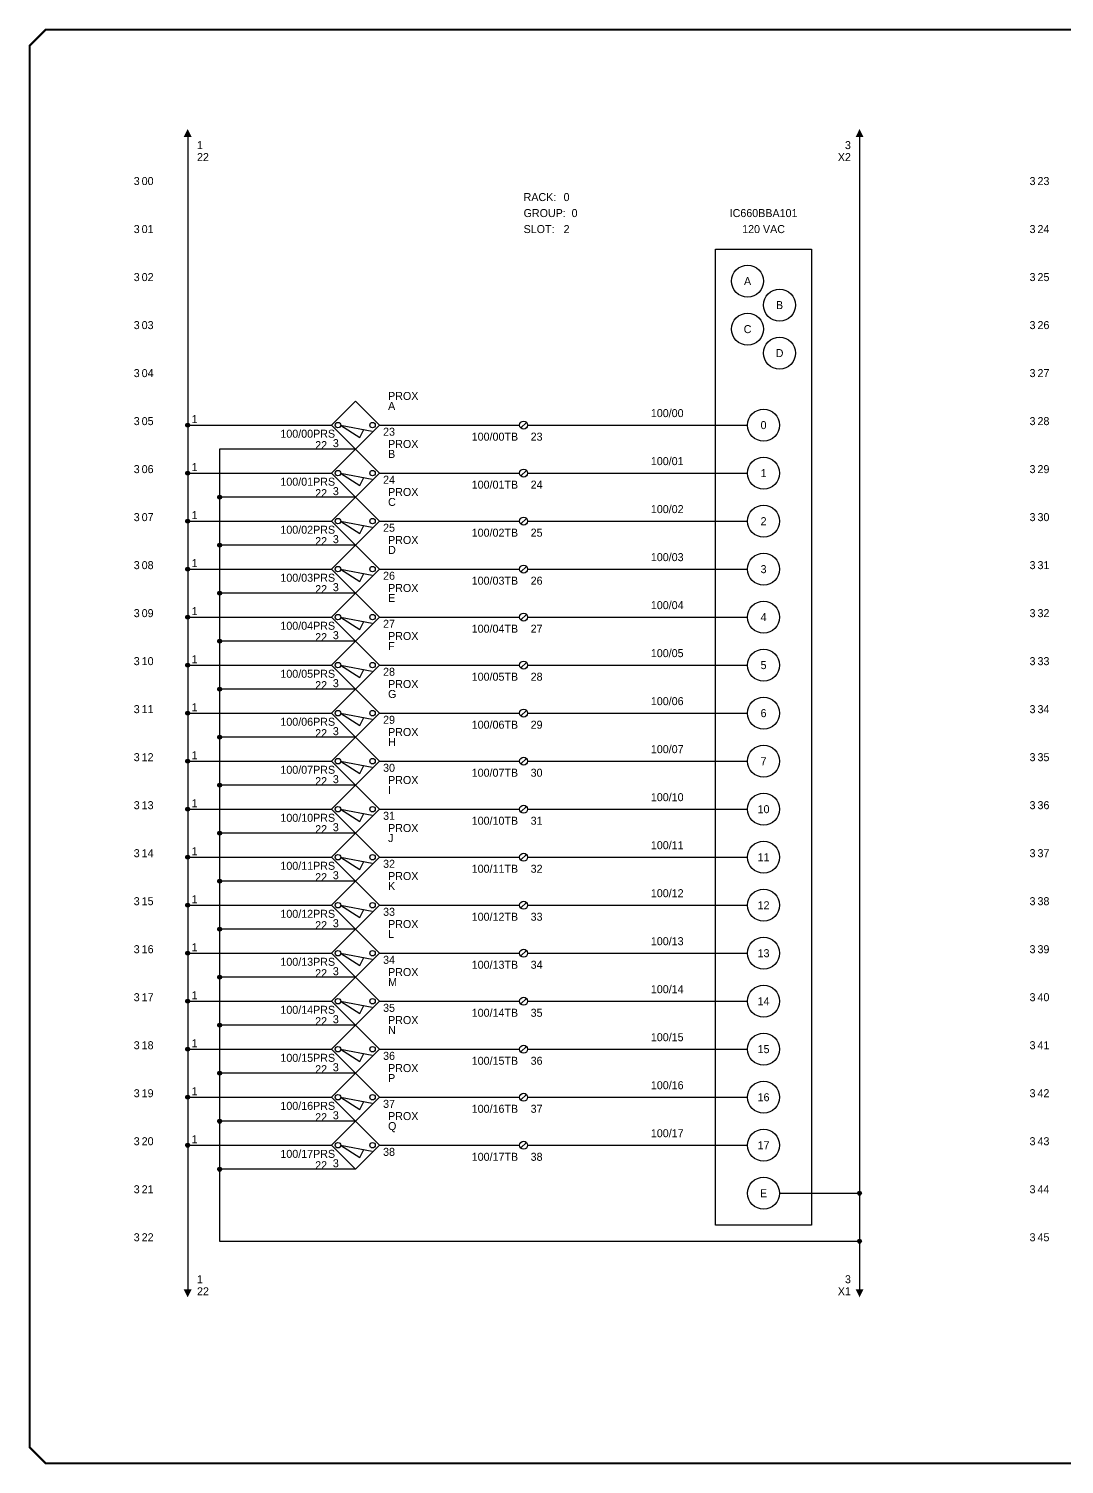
# Model space of a CAD drawing. Header units: inches. Extents: x 0 to 33.5, y 0 to 22.4.
# Drawn here: x 0.02 to 16.2, y 0.02 to 22.44 of the extents above; entities that cross this region are included whole.
import ezdxf
from ezdxf.enums import TextEntityAlignment as Align

# ---------------------------------------------------------------- set-up
doc = ezdxf.new("R2010")
doc.units = ezdxf.units.IN
doc.header["$MEASUREMENT"] = 0
for name, color, linetype in [('ATTRIBUTES', 1, 'Continuous'), ('GRAPHIC', 7, 'Continuous'), ('TITLE', 7, 'Continuous'), ('WIRE', 7, 'Continuous')]:
    doc.layers.add(name, color=color, linetype=linetype)
doc.styles.add('ITALIC', font='ITALIC')
doc.styles.add('SIMPLEX', font='SIMPLEX')

# ---------------------------------------------------------------- blocks, each defined once
blk = doc.blocks.new('NO_NUM_acade_title')
at = {"layer": 'TITLE', "const_width": 0.0312}
blk.add_lwpolyline([(30.594, 0.281), (30.594, 22.177), (30.344, 22.427), (0.281, 22.427), (0.031, 22.177), (0.031, 0.281), (0.281, 0.031), (30.344, 0.031)], close=True, dxfattribs=at)
at = {"layer": 'TITLE', "color": 1, "style": 'ITALIC'}
for tag, height, p in [('TITLE#1', 0.125, (32.156, 3.406)), ('TITLE#2', 0.125, (32.156, 3.204)), ('TITLE#3', 0.125, (32.156, 3.001)), ('TITLE#4', 0.125, (32.156, 2.799)), ('DWG#', 0.2, (32.156, 0.826))]:
    blk.add_attdef(tag, text='', height=height, dxfattribs=at).set_placement(p, align=Align.CENTER)
at = {"layer": 'TITLE', "color": 1, "style": 'SIMPLEX'}
blk.add_attdef('CAD#', (30.826, 1.958), '', height=0.0938, rotation=90, dxfattribs=at)
at = {"layer": 'TITLE', "color": 1}
for tag, p, height, style in [('ENGINEER', (31.237, 1.958), 0.0938, 'ITALIC'), ('CHKDBY', (32.424, 1.958), 0.0938, 'ITALIC'), ('JOB#', (31.464, 1.644), 0.0938, 'SIMPLEX'), ('DRAWNBY', (32.494, 1.644), 0.0938, 'ITALIC'), ('SCALE', (31.353, 1.344), 0.0938, 'SIMPLEX'), ('DATE', (32.408, 1.344), 0.0938, 'SIMPLEX'), ('SHTS', (32.532, 0.25), 0.2, 'ITALIC')]:
    blk.add_attdef(tag, p, '', height=height, dxfattribs=dict(at, style=style))
at = {"layer": 'TITLE', "color": 1, "style": 'ITALIC'}
blk.add_attdef('SH#', text='', height=0.2, dxfattribs=at).set_placement((31.881, 0.25), align=Align.RIGHT)
at = {"layer": 'TITLE', "color": 7, "flags": 9}
blk.add_attdef('WD_TB', (31.219, 0.031), '', height=0.125, dxfattribs=at)
blk = doc.blocks.new('_PTRUL')
at = {"layer": 'GRAPHIC'}
blk.add_solid([(-0.062, 0), (0.063, 0), (0, 0.125)], dxfattribs=at)
at = {"layer": 'ATTRIBUTES', "flags": 2}
blk.add_attdef('CONNECTION', (0, 0), '', height=0.125, dxfattribs=at)
at = {"layer": 'ATTRIBUTES'}
for tag, p in [('WIRENO', (0.146, -0.188)), ('TERMNO', (0.146, -0.375))]:
    blk.add_attdef(tag, p, '', height=0.125, dxfattribs=at)
blk = doc.blocks.new('_PTRLL')
at = {"layer": 'GRAPHIC'}
blk.add_solid([(-0.062, 0), (0.063, 0), (0, -0.125)], dxfattribs=at)
at = {"layer": 'ATTRIBUTES', "flags": 2}
blk.add_attdef('CONNECTION', (0, 0), '', height=0.125, dxfattribs=at)
at = {"layer": 'ATTRIBUTES'}
for tag, p in [('WIRENO', (0.146, 0.094)), ('TERMNO', (0.146, -0.094))]:
    blk.add_attdef(tag, p, '', height=0.125, dxfattribs=at)
blk = doc.blocks.new('_PTRUR')
at = {"layer": 'GRAPHIC'}
blk.add_solid([(-0.062, 0), (0.063, 0), (0, 0.125)], dxfattribs=at)
at = {"layer": 'ATTRIBUTES', "flags": 2}
blk.add_attdef('CONNECTION', (0, 0), '', height=0.125, dxfattribs=at)
at = {"layer": 'ATTRIBUTES'}
for tag, p in [('WIRENO', (-0.135, -0.188)), ('TERMNO', (-0.135, -0.375))]:
    blk.add_attdef(tag, text='', height=0.125, dxfattribs=at).set_placement(p, align=Align.RIGHT)
blk = doc.blocks.new('_PTRLR')
at = {"layer": 'GRAPHIC'}
blk.add_solid([(-0.062, 0), (0.063, 0), (0, -0.125)], dxfattribs=at)
at = {"layer": 'ATTRIBUTES'}
for tag, p in [('TERMNO', (-0.135, -0.094)), ('WIRENO', (-0.135, 0.094))]:
    blk.add_attdef(tag, text='', height=0.125, dxfattribs=at).set_placement(p, align=Align.RIGHT)
at = {"layer": 'ATTRIBUTES', "flags": 2}
blk.add_attdef('CONNECTION', (0, 0), '', height=0.125, dxfattribs=at)
blk = doc.blocks.new('_LNUM4')
at = {"layer": 'ATTRIBUTES'}
blk.add_attdef('PAGENUM', text='', height=0.125, dxfattribs=at).set_placement((-0.75, 0), align=Align.RIGHT)
blk.add_attdef('REFNUM', (-0.71875, 0), '', height=0.125, dxfattribs=at)
blk = doc.blocks.new('_IOCARD')
at = {"layer": 'ATTRIBUTES'}
for tag, p in [('CATNO', (0, 0.25)), ('RATING', (0, 0))]:
    blk.add_attdef(tag, text='', height=0.125, dxfattribs=at).set_placement(p, align=Align.CENTER)
at = {"layer": 'ATTRIBUTES', "flags": 1}
blk.add_attdef('PANEL', text='', height=0.125, dxfattribs=at).set_placement((0, -0.125), align=Align.MIDDLE)
blk.add_attdef('DESCRIPTOR', text='', height=0.125, dxfattribs=at).set_placement((0, -0.375), align=Align.CENTER)
blk = doc.blocks.new('_ABMDL')
at = {"layer": 'ATTRIBUTES'}
for tag, p in [('RACK', (0.625, 0.5)), ('GROUP', (0.75, 0.25)), ('SLOT', (0.625, 0))]:
    blk.add_attdef(tag, p, '', height=0.125, dxfattribs=at)
at = {"layer": 'GRAPHIC'}
for s, p in [('RACK:', (0, 0.5)), ('GROUP:', (0, 0.25)), ('SLOT:', (0, 0))]:
    blk.add_text(s, height=0.125, dxfattribs=at).set_placement(p)
blk = doc.blocks.new('_IOTERMR')
at = {"layer": 'GRAPHIC'}
blk.add_circle((0, 0), 0.25, dxfattribs=at)
at = {"layer": 'ATTRIBUTES'}
for tag, p, flags in [('POINTADDRESS', (0.375, 0.625), 1), ('CELLNO', (0.375, 0.375), 1), ('CONNECTION', (-0.25, 0), 3), ('CONNECTION', (0.25, 0), 3), ('PANEL', (0.375, -0.25), 1), ('DESCRIPTOR', (0.375, -0.5), 1), ('CELLTYPE', (0.375, -0.75), 1)]:
    blk.add_attdef(tag, p, '', height=0.125, dxfattribs=dict(at, flags=flags))
blk.add_attdef('LABEL', text='', height=0.125, dxfattribs=at).set_placement((0, 0), align=Align.MIDDLE)
blk = doc.blocks.new('_IOTERML')
at = {"layer": 'GRAPHIC'}
blk.add_circle((0, 0), 0.25, dxfattribs=at)
at = {"layer": 'ATTRIBUTES'}
for tag, p, flags in [('POINTADDRESS', (0.375, 0.625), 1), ('CELLNO', (0.375, 0.375), 1), ('CONNECTION', (-0.25, 0), 3), ('CONNECTION', (0.25, 0), 3), ('PANEL', (0.375, -0.25), 1), ('DESCRIPTOR', (0.375, -0.5), 1), ('CELLTYPE', (0.375, -0.75), 1)]:
    blk.add_attdef(tag, p, '', height=0.125, dxfattribs=dict(at, flags=flags))
blk.add_attdef('LABEL', text='', height=0.125, dxfattribs=at).set_placement((0, 0), align=Align.MIDDLE)
blk = doc.blocks.new('_WCONN')
at = {"layer": 'GRAPHIC'}
for radius in [0.03, 0.03, 0.0217, 0.0125]:
    blk.add_circle((0, 0), radius, dxfattribs=at)
at = {"layer": 'ATTRIBUTES', "flags": 2}
blk.add_attdef('CONNECTION', (0, 0), '', height=0.125, dxfattribs=at)
blk = doc.blocks.new('_PRSNO')
at = {"layer": 'GRAPHIC', "linetype": 'Continuous'}
for p, q in [((0, 0), (0.375, 0.375)), ((0.375, 0.375), (0.75, 0)), ((0.375, -0.375), (0, 0)), ((0.141, 0), (0.44, -0.193)), ((0.141, 0), (0.631, -0.093)), ((0.75, 0), (0.375, -0.375)), ((0.44, -0.193), (0.503, -0.068))]:
    blk.add_line(p, q, dxfattribs=at)
for centre in [(0.099, 0), (0.639, 0)]:
    blk.add_circle(centre, 0.0425, dxfattribs=at)
at = {"layer": 'ATTRIBUTES'}
for tag, p, flags in [('CONNECTION', (0.375, 0.375), 3), ('CONNECTION', (0, 0), 3), ('CONNECTION', (0.75, 0), 3), ('PANEL', (-0.44, -0.572), 1), ('MFG', (0.248, -0.572), 1), ('CONNECTION', (0.375, -0.375), 3), ('CATNO', (0.685, -0.572), 1)]:
    blk.add_attdef(tag, p, '', height=0.125, dxfattribs=dict(at, flags=flags))
for tag, p in [('DESCRIPTION', (0.882, 0.393)), ('DESCRIPTION', (0.882, 0.237)), ('WIRE_OUT', (0.804, 0.022))]:
    blk.add_attdef(tag, p, '', height=0.125, dxfattribs=at)
for tag, p in [('WIRE_IN', (-0.071, 0.022)), ('SYS1', (-0.102, -0.763))]:
    blk.add_attdef(tag, text='', height=0.125, dxfattribs=at).set_placement(p, align=Align.RIGHT)
at = {"layer": 'ATTRIBUTES', "linetype": 'Continuous'}
for tag, p in [('DESCRIPTOR', (0.054, -0.197)), ('TERM_IN', (-0.071, -0.375))]:
    blk.add_attdef(tag, text='', height=0.125, dxfattribs=at).set_placement(p, align=Align.RIGHT)
blk.add_attdef('TERM_OUT', (0.804, -0.166), '', height=0.125, dxfattribs=at)
at = {"layer": 'ATTRIBUTES', "linetype": 'Continuous', "flags": 1}
blk.add_attdef('SYS2', text='', height=0.125, dxfattribs=at).set_placement((1.81, -0.572), align=Align.RIGHT)
blk = doc.blocks.new('_TERM')
at = {"layer": 'GRAPHIC', "linetype": 'Continuous'}
blk.add_line((0.043, 0.043), (-0.043, -0.043), dxfattribs=at)
blk.add_circle((0, 0), 0.0625, dxfattribs=at)
at = {"layer": 'ATTRIBUTES'}
for tag, p, flags in [('CONNECTION', (-0.063, 0), 3), ('CONNECTION', (0, 0.062), 3), ('CONNECTION', (0, -0.063), 3), ('CONNECTION', (0.062, 0), 3), ('CATNO', (0.487, -0.203), 1), ('PANEL', (-0.625, -0.438), 1)]:
    blk.add_attdef(tag, p, '', height=0.125, dxfattribs=dict(at, flags=flags))
at = {"layer": 'ATTRIBUTES', "linetype": 'Continuous'}
blk.add_attdef('DESCRIPTOR', text='', height=0.125, dxfattribs=at).set_placement((-0.086, -0.243), align=Align.RIGHT)
at = {"layer": 'ATTRIBUTES'}
blk.add_attdef('SYS1', text='', height=0.125, dxfattribs=at).set_placement((-0.625, -0.188), align=Align.RIGHT)
at = {"layer": 'ATTRIBUTES', "linetype": 'Continuous'}
blk.add_attdef('TERM_IN', (0.11, -0.243), '', height=0.125, dxfattribs=at)
at = {"layer": 'ATTRIBUTES', "linetype": 'Continuous', "flags": 1}
blk.add_attdef('SYS2', text='', height=0.125, dxfattribs=at).set_placement((0.5, -0.438), align=Align.RIGHT)

msp = doc.modelspace()

# ---------------------------------------------------------------- linework, layer by layer
for points in [[(2.5, 20.75), (2.5, 2.75)], [(13, 20.75), (13, 2.75)], [(2.5, 16.25), (4.75, 16.25)], [(5.5, 16.25), (7.688, 16.25)], [(7.812, 16.25), (11.25, 16.25)], [(5.125, 15.875), (3, 15.875), (3, 3.5), (13, 3.5)], [(2.5, 15.5), (4.75, 15.5)], [(5.5, 15.5), (7.688, 15.5)], [(7.812, 15.5), (11.25, 15.5)], [(5.125, 15.125), (3, 15.125)], [(2.5, 14.75), (4.75, 14.75)], [(5.5, 14.75), (7.688, 14.75)], [(7.812, 14.75), (11.25, 14.75)], [(5.125, 14.375), (3, 14.375)], [(2.5, 14), (4.75, 14)], [(5.5, 14), (7.688, 14)], [(7.812, 14), (11.25, 14)], [(5.125, 13.625), (3, 13.625)], [(2.5, 13.25), (4.75, 13.25)], [(5.5, 13.25), (7.688, 13.25)], [(7.812, 13.25), (11.25, 13.25)], [(5.125, 12.875), (3, 12.875)], [(2.5, 12.5), (4.75, 12.5)], [(5.5, 12.5), (7.688, 12.5)], [(7.812, 12.5), (11.25, 12.5)], [(5.125, 12.125), (3, 12.125)], [(2.5, 11.75), (4.75, 11.75)], [(5.5, 11.75), (7.688, 11.75)], [(7.812, 11.75), (11.25, 11.75)], [(5.125, 11.375), (3, 11.375)], [(2.5, 11), (4.75, 11)], [(5.5, 11), (7.688, 11)], [(7.812, 11), (11.25, 11)], [(5.125, 10.625), (3, 10.625)], [(2.5, 10.25), (4.75, 10.25)], [(5.5, 10.25), (7.688, 10.25)], [(7.812, 10.25), (11.25, 10.25)], [(5.125, 9.875), (3, 9.875)], [(2.5, 9.5), (4.75, 9.5)], [(5.5, 9.5), (7.688, 9.5)], [(7.812, 9.5), (11.25, 9.5)], [(5.125, 9.125), (3, 9.125)], [(2.5, 8.75), (4.75, 8.75)], [(5.5, 8.75), (7.688, 8.75)], [(7.812, 8.75), (11.25, 8.75)], [(5.125, 8.375), (3, 8.375)], [(2.5, 8), (4.75, 8)], [(5.5, 8), (7.688, 8)], [(7.812, 8), (11.25, 8)], [(5.125, 7.625), (3, 7.625)], [(2.5, 7.25), (4.75, 7.25)], [(5.5, 7.25), (7.688, 7.25)], [(7.812, 7.25), (11.25, 7.25)], [(5.125, 6.875), (3, 6.875)], [(2.5, 6.5), (4.75, 6.5)], [(5.5, 6.5), (7.688, 6.5)], [(7.812, 6.5), (11.25, 6.5)], [(5.125, 6.125), (3, 6.125)], [(2.5, 5.75), (4.75, 5.75)], [(5.5, 5.75), (7.688, 5.75)], [(7.812, 5.75), (11.25, 5.75)], [(5.125, 5.375), (3, 5.375)], [(2.5, 5), (4.75, 5)], [(5.5, 5), (7.688, 5)], [(7.812, 5), (11.25, 5)], [(5.125, 4.625), (3, 4.625)], [(11.75, 4.25), (13, 4.25)]]:
    msp.add_lwpolyline(points)
at = {"layer": 'GRAPHIC'}
msp.add_lwpolyline([(10.75, 19), (12.25, 19), (12.25, 3.75), (10.75, 3.75), (10.75, 19)], dxfattribs=at)

# ---------------------------------------------------------------- block references
for name, p in [('NO_NUM_acade_title', (0, 0)), ('_WCONN', (2.5, 16.25)), ('_WCONN', (2.5, 15.5)), ('_WCONN', (3, 15.125)), ('_WCONN', (2.5, 14.75)), ('_WCONN', (3, 14.375)), ('_WCONN', (2.5, 14)), ('_WCONN', (3, 13.625)), ('_WCONN', (2.5, 13.25)), ('_WCONN', (3, 12.875)), ('_WCONN', (2.5, 12.5)), ('_WCONN', (3, 12.125)), ('_WCONN', (2.5, 11.75)), ('_WCONN', (3, 11.375)), ('_WCONN', (2.5, 11)), ('_WCONN', (3, 10.625)), ('_WCONN', (2.5, 10.25)), ('_WCONN', (3, 9.875)), ('_WCONN', (2.5, 9.5)), ('_WCONN', (3, 9.125)), ('_WCONN', (2.5, 8.75)), ('_WCONN', (3, 8.375)), ('_WCONN', (2.5, 8)), ('_WCONN', (3, 7.625)), ('_WCONN', (2.5, 7.25)), ('_WCONN', (3, 6.875)), ('_WCONN', (2.5, 6.5)), ('_WCONN', (3, 6.125)), ('_WCONN', (2.5, 5.75)), ('_WCONN', (3, 5.375)), ('_WCONN', (2.5, 5)), ('_WCONN', (3, 4.625)), ('_WCONN', (13, 4.25)), ('_WCONN', (13, 3.5))]:
    msp.add_blockref(name, p)
for name, p, values in [('_PTRUL', (2.5, 20.75), {'WIRENO': '1', 'TERMNO': '22'}), ('_PTRUR', (13, 20.75), {'WIRENO': '3', 'TERMNO': 'X2'}), ('_LNUM4', (2.5, 20), {'REFNUM': '00', 'PAGENUM': '3'}), ('_LNUM4', (16.5, 20), {'REFNUM': '23', 'PAGENUM': '3'}), ('_ABMDL', (7.75, 19.25), {'RACK': '0', 'GROUP': '0', 'SLOT': '2'}), ('_IOCARD', (11.5, 19.25), {'RATING': '120 VAC', 'CATNO': 'IC660BBA101'}), ('_LNUM4', (2.5, 19.25), {'REFNUM': '01', 'PAGENUM': '3'}), ('_LNUM4', (16.5, 19.25), {'REFNUM': '24', 'PAGENUM': '3'}), ('_LNUM4', (2.5, 18.5), {'REFNUM': '02', 'PAGENUM': '3'}), ('_IOTERMR', (11.25, 18.5), {'LABEL': 'A'}), ('_LNUM4', (16.5, 18.5), {'REFNUM': '25', 'PAGENUM': '3'}), ('_IOTERMR', (11.75, 18.125), {'LABEL': 'B'}), ('_IOTERMR', (11.25, 17.75), {'LABEL': 'C'}), ('_LNUM4', (2.5, 17.75), {'REFNUM': '03', 'PAGENUM': '3'}), ('_LNUM4', (16.5, 17.75), {'REFNUM': '26', 'PAGENUM': '3'}), ('_IOTERMR', (11.75, 17.375), {'LABEL': 'D'}), ('_LNUM4', (2.5, 17), {'REFNUM': '04', 'PAGENUM': '3'}), ('_LNUM4', (16.5, 17), {'REFNUM': '27', 'PAGENUM': '3'}), ('_LNUM4', (2.5, 16.25), {'REFNUM': '05', 'PAGENUM': '3'}), ('_IOTERML', (11.5, 16.25), {'LABEL': '0'}), ('_LNUM4', (16.5, 16.25), {'REFNUM': '28', 'PAGENUM': '3'}), ('_TERM', (7.75, 16.25), {'DESCRIPTOR': '100/00TB', 'TERM_IN': '23'}), ('_IOTERML', (11.5, 15.5), {'LABEL': '1'}), ('_LNUM4', (2.5, 15.5), {'REFNUM': '06', 'PAGENUM': '3'}), ('_TERM', (7.75, 15.5), {'DESCRIPTOR': '100/01TB', 'TERM_IN': '24'}), ('_LNUM4', (16.5, 15.5), {'REFNUM': '29', 'PAGENUM': '3'}), ('_LNUM4', (2.5, 14.75), {'REFNUM': '07', 'PAGENUM': '3'}), ('_TERM', (7.75, 14.75), {'DESCRIPTOR': '100/02TB', 'TERM_IN': '25'}), ('_IOTERML', (11.5, 14.75), {'LABEL': '2'}), ('_LNUM4', (16.5, 14.75), {'REFNUM': '30', 'PAGENUM': '3'}), ('_IOTERML', (11.5, 14), {'LABEL': '3'}), ('_LNUM4', (2.5, 14), {'REFNUM': '08', 'PAGENUM': '3'}), ('_TERM', (7.75, 14), {'DESCRIPTOR': '100/03TB', 'TERM_IN': '26'}), ('_LNUM4', (16.5, 14), {'REFNUM': '31', 'PAGENUM': '3'}), ('_IOTERML', (11.5, 13.25), {'LABEL': '4'}), ('_LNUM4', (2.5, 13.25), {'REFNUM': '09', 'PAGENUM': '3'}), ('_TERM', (7.75, 13.25), {'DESCRIPTOR': '100/04TB', 'TERM_IN': '27'}), ('_LNUM4', (16.5, 13.25), {'REFNUM': '32', 'PAGENUM': '3'}), ('_LNUM4', (2.5, 12.5), {'REFNUM': '10', 'PAGENUM': '3'}), ('_TERM', (7.75, 12.5), {'DESCRIPTOR': '100/05TB', 'TERM_IN': '28'}), ('_IOTERML', (11.5, 12.5), {'LABEL': '5'}), ('_LNUM4', (16.5, 12.5), {'REFNUM': '33', 'PAGENUM': '3'}), ('_IOTERML', (11.5, 11.75), {'LABEL': '6'}), ('_LNUM4', (2.5, 11.75), {'REFNUM': '11', 'PAGENUM': '3'}), ('_TERM', (7.75, 11.75), {'DESCRIPTOR': '100/06TB', 'TERM_IN': '29'}), ('_LNUM4', (16.5, 11.75), {'REFNUM': '34', 'PAGENUM': '3'}), ('_IOTERML', (11.5, 11), {'LABEL': '7'}), ('_LNUM4', (2.5, 11), {'REFNUM': '12', 'PAGENUM': '3'}), ('_TERM', (7.75, 11), {'DESCRIPTOR': '100/07TB', 'TERM_IN': '30'}), ('_LNUM4', (16.5, 11), {'REFNUM': '35', 'PAGENUM': '3'}), ('_LNUM4', (2.5, 10.25), {'REFNUM': '13', 'PAGENUM': '3'}), ('_IOTERML', (11.5, 10.25), {'LABEL': '10'}), ('_LNUM4', (16.5, 10.25), {'REFNUM': '36', 'PAGENUM': '3'}), ('_TERM', (7.75, 10.25), {'DESCRIPTOR': '100/10TB', 'TERM_IN': '31'}), ('_IOTERML', (11.5, 9.5), {'LABEL': '11'}), ('_LNUM4', (2.5, 9.5), {'REFNUM': '14', 'PAGENUM': '3'}), ('_TERM', (7.75, 9.5), {'DESCRIPTOR': '100/11TB', 'TERM_IN': '32'}), ('_LNUM4', (16.5, 9.5), {'REFNUM': '37', 'PAGENUM': '3'}), ('_IOTERML', (11.5, 8.75), {'LABEL': '12'}), ('_LNUM4', (2.5, 8.75), {'REFNUM': '15', 'PAGENUM': '3'}), ('_TERM', (7.75, 8.75), {'DESCRIPTOR': '100/12TB', 'TERM_IN': '33'}), ('_LNUM4', (16.5, 8.75), {'REFNUM': '38', 'PAGENUM': '3'}), ('_LNUM4', (2.5, 8), {'REFNUM': '16', 'PAGENUM': '3'}), ('_IOTERML', (11.5, 8), {'LABEL': '13'}), ('_LNUM4', (16.5, 8), {'REFNUM': '39', 'PAGENUM': '3'}), ('_TERM', (7.75, 8), {'DESCRIPTOR': '100/13TB', 'TERM_IN': '34'}), ('_IOTERML', (11.5, 7.25), {'LABEL': '14'}), ('_LNUM4', (2.5, 7.25), {'REFNUM': '17', 'PAGENUM': '3'}), ('_TERM', (7.75, 7.25), {'DESCRIPTOR': '100/14TB', 'TERM_IN': '35'}), ('_LNUM4', (16.5, 7.25), {'REFNUM': '40', 'PAGENUM': '3'}), ('_IOTERML', (11.5, 6.5), {'LABEL': '15'}), ('_LNUM4', (2.5, 6.5), {'REFNUM': '18', 'PAGENUM': '3'}), ('_TERM', (7.75, 6.5), {'DESCRIPTOR': '100/15TB', 'TERM_IN': '36'}), ('_LNUM4', (16.5, 6.5), {'REFNUM': '41', 'PAGENUM': '3'}), ('_LNUM4', (2.5, 5.75), {'REFNUM': '19', 'PAGENUM': '3'}), ('_IOTERML', (11.5, 5.75), {'LABEL': '16'}), ('_LNUM4', (16.5, 5.75), {'REFNUM': '42', 'PAGENUM': '3'}), ('_TERM', (7.75, 5.75), {'DESCRIPTOR': '100/16TB', 'TERM_IN': '37'}), ('_IOTERML', (11.5, 5), {'LABEL': '17'}), ('_LNUM4', (2.5, 5), {'REFNUM': '20', 'PAGENUM': '3'}), ('_TERM', (7.75, 5), {'DESCRIPTOR': '100/17TB', 'TERM_IN': '38'}), ('_LNUM4', (16.5, 5), {'REFNUM': '43', 'PAGENUM': '3'}), ('_IOTERMR', (11.5, 4.25), {'LABEL': 'E'}), ('_LNUM4', (2.5, 4.25), {'REFNUM': '21', 'PAGENUM': '3'}), ('_LNUM4', (16.5, 4.25), {'REFNUM': '44', 'PAGENUM': '3'}), ('_LNUM4', (2.5, 3.5), {'REFNUM': '22', 'PAGENUM': '3'}), ('_LNUM4', (16.5, 3.5), {'REFNUM': '45', 'PAGENUM': '3'}), ('_PTRLL', (2.5, 2.75), {'WIRENO': '1', 'TERMNO': '22'}), ('_PTRLR', (13, 2.75), {'WIRENO': '3', 'TERMNO': 'X1'})]:
    msp.add_blockref(name, p).add_auto_attribs(values)
ref = msp.add_blockref('_PRSNO', (4.75, 16.25))
ref.add_attrib('DESCRIPTION', 'PROX', (5.632, 16.643), dxfattribs={"layer": 'ATTRIBUTES', "height": 0.125})
ref.add_attrib('DESCRIPTION', 'A', (5.632, 16.487), dxfattribs={"layer": 'ATTRIBUTES', "height": 0.125})
ref.add_attrib('DESCRIPTOR', '100/00PRS', dxfattribs={"layer": 'ATTRIBUTES', "linetype": 'Continuous', "height": 0.125}).set_placement((4.804, 16.053), align=Align.RIGHT)
ref.add_attrib('TERM_IN', '22', dxfattribs={"layer": 'ATTRIBUTES', "linetype": 'Continuous', "height": 0.125}).set_placement((4.679, 15.875), align=Align.RIGHT)
ref.add_attrib('TERM_OUT', '23', (5.554, 16.084), dxfattribs={"layer": 'ATTRIBUTES', "linetype": 'Continuous', "height": 0.125})
ref = msp.add_blockref('_PRSNO', (4.75, 15.5))
ref.add_attrib('DESCRIPTION', 'PROX', (5.632, 15.893), dxfattribs={"layer": 'ATTRIBUTES', "height": 0.125})
ref.add_attrib('DESCRIPTION', 'B', (5.632, 15.737), dxfattribs={"layer": 'ATTRIBUTES', "height": 0.125})
ref.add_attrib('DESCRIPTOR', '100/01PRS', dxfattribs={"layer": 'ATTRIBUTES', "linetype": 'Continuous', "height": 0.125}).set_placement((4.804, 15.303), align=Align.RIGHT)
ref.add_attrib('TERM_IN', '22', dxfattribs={"layer": 'ATTRIBUTES', "linetype": 'Continuous', "height": 0.125}).set_placement((4.679, 15.125), align=Align.RIGHT)
ref.add_attrib('TERM_OUT', '24', (5.554, 15.334), dxfattribs={"layer": 'ATTRIBUTES', "linetype": 'Continuous', "height": 0.125})
ref = msp.add_blockref('_PRSNO', (4.75, 14.75))
ref.add_attrib('DESCRIPTION', 'PROX', (5.632, 15.143), dxfattribs={"layer": 'ATTRIBUTES', "height": 0.125})
ref.add_attrib('DESCRIPTION', 'C', (5.632, 14.987), dxfattribs={"layer": 'ATTRIBUTES', "height": 0.125})
ref.add_attrib('DESCRIPTOR', '100/02PRS', dxfattribs={"layer": 'ATTRIBUTES', "linetype": 'Continuous', "height": 0.125}).set_placement((4.804, 14.553), align=Align.RIGHT)
ref.add_attrib('TERM_IN', '22', dxfattribs={"layer": 'ATTRIBUTES', "linetype": 'Continuous', "height": 0.125}).set_placement((4.679, 14.375), align=Align.RIGHT)
ref.add_attrib('TERM_OUT', '25', (5.554, 14.584), dxfattribs={"layer": 'ATTRIBUTES', "linetype": 'Continuous', "height": 0.125})
ref = msp.add_blockref('_PRSNO', (4.75, 14))
ref.add_attrib('DESCRIPTION', 'PROX', (5.632, 14.393), dxfattribs={"layer": 'ATTRIBUTES', "height": 0.125})
ref.add_attrib('DESCRIPTION', 'D', (5.632, 14.237), dxfattribs={"layer": 'ATTRIBUTES', "height": 0.125})
ref.add_attrib('DESCRIPTOR', '100/03PRS', dxfattribs={"layer": 'ATTRIBUTES', "linetype": 'Continuous', "height": 0.125}).set_placement((4.804, 13.803), align=Align.RIGHT)
ref.add_attrib('TERM_IN', '22', dxfattribs={"layer": 'ATTRIBUTES', "linetype": 'Continuous', "height": 0.125}).set_placement((4.679, 13.625), align=Align.RIGHT)
ref.add_attrib('TERM_OUT', '26', (5.554, 13.834), dxfattribs={"layer": 'ATTRIBUTES', "linetype": 'Continuous', "height": 0.125})
ref = msp.add_blockref('_PRSNO', (4.75, 13.25))
ref.add_attrib('DESCRIPTION', 'PROX', (5.632, 13.643), dxfattribs={"layer": 'ATTRIBUTES', "height": 0.125})
ref.add_attrib('DESCRIPTION', 'E', (5.632, 13.487), dxfattribs={"layer": 'ATTRIBUTES', "height": 0.125})
ref.add_attrib('DESCRIPTOR', '100/04PRS', dxfattribs={"layer": 'ATTRIBUTES', "linetype": 'Continuous', "height": 0.125}).set_placement((4.804, 13.053), align=Align.RIGHT)
ref.add_attrib('TERM_IN', '22', dxfattribs={"layer": 'ATTRIBUTES', "linetype": 'Continuous', "height": 0.125}).set_placement((4.679, 12.875), align=Align.RIGHT)
ref.add_attrib('TERM_OUT', '27', (5.554, 13.084), dxfattribs={"layer": 'ATTRIBUTES', "linetype": 'Continuous', "height": 0.125})
ref = msp.add_blockref('_PRSNO', (4.75, 12.5))
ref.add_attrib('DESCRIPTION', 'PROX', (5.632, 12.893), dxfattribs={"layer": 'ATTRIBUTES', "height": 0.125})
ref.add_attrib('DESCRIPTION', 'F', (5.632, 12.737), dxfattribs={"layer": 'ATTRIBUTES', "height": 0.125})
ref.add_attrib('DESCRIPTOR', '100/05PRS', dxfattribs={"layer": 'ATTRIBUTES', "linetype": 'Continuous', "height": 0.125}).set_placement((4.804, 12.303), align=Align.RIGHT)
ref.add_attrib('TERM_IN', '22', dxfattribs={"layer": 'ATTRIBUTES', "linetype": 'Continuous', "height": 0.125}).set_placement((4.679, 12.125), align=Align.RIGHT)
ref.add_attrib('TERM_OUT', '28', (5.554, 12.334), dxfattribs={"layer": 'ATTRIBUTES', "linetype": 'Continuous', "height": 0.125})
ref = msp.add_blockref('_PRSNO', (4.75, 11.75))
ref.add_attrib('DESCRIPTION', 'PROX', (5.632, 12.143), dxfattribs={"layer": 'ATTRIBUTES', "height": 0.125})
ref.add_attrib('DESCRIPTION', 'G', (5.632, 11.987), dxfattribs={"layer": 'ATTRIBUTES', "height": 0.125})
ref.add_attrib('DESCRIPTOR', '100/06PRS', dxfattribs={"layer": 'ATTRIBUTES', "linetype": 'Continuous', "height": 0.125}).set_placement((4.804, 11.553), align=Align.RIGHT)
ref.add_attrib('TERM_IN', '22', dxfattribs={"layer": 'ATTRIBUTES', "linetype": 'Continuous', "height": 0.125}).set_placement((4.679, 11.375), align=Align.RIGHT)
ref.add_attrib('TERM_OUT', '29', (5.554, 11.584), dxfattribs={"layer": 'ATTRIBUTES', "linetype": 'Continuous', "height": 0.125})
ref = msp.add_blockref('_PRSNO', (4.75, 11))
ref.add_attrib('DESCRIPTION', 'PROX', (5.632, 11.393), dxfattribs={"layer": 'ATTRIBUTES', "height": 0.125})
ref.add_attrib('DESCRIPTION', 'H', (5.632, 11.237), dxfattribs={"layer": 'ATTRIBUTES', "height": 0.125})
ref.add_attrib('DESCRIPTOR', '100/07PRS', dxfattribs={"layer": 'ATTRIBUTES', "linetype": 'Continuous', "height": 0.125}).set_placement((4.804, 10.803), align=Align.RIGHT)
ref.add_attrib('TERM_IN', '22', dxfattribs={"layer": 'ATTRIBUTES', "linetype": 'Continuous', "height": 0.125}).set_placement((4.679, 10.625), align=Align.RIGHT)
ref.add_attrib('TERM_OUT', '30', (5.554, 10.834), dxfattribs={"layer": 'ATTRIBUTES', "linetype": 'Continuous', "height": 0.125})
ref = msp.add_blockref('_PRSNO', (4.75, 10.25))
ref.add_attrib('DESCRIPTION', 'PROX', (5.632, 10.643), dxfattribs={"layer": 'ATTRIBUTES', "height": 0.125})
ref.add_attrib('DESCRIPTION', 'I', (5.632, 10.487), dxfattribs={"layer": 'ATTRIBUTES', "height": 0.125})
ref.add_attrib('DESCRIPTOR', '100/10PRS', dxfattribs={"layer": 'ATTRIBUTES', "linetype": 'Continuous', "height": 0.125}).set_placement((4.804, 10.053), align=Align.RIGHT)
ref.add_attrib('TERM_IN', '22', dxfattribs={"layer": 'ATTRIBUTES', "linetype": 'Continuous', "height": 0.125}).set_placement((4.679, 9.875), align=Align.RIGHT)
ref.add_attrib('TERM_OUT', '31', (5.554, 10.084), dxfattribs={"layer": 'ATTRIBUTES', "linetype": 'Continuous', "height": 0.125})
ref = msp.add_blockref('_PRSNO', (4.75, 9.5))
ref.add_attrib('DESCRIPTION', 'PROX', (5.632, 9.893), dxfattribs={"layer": 'ATTRIBUTES', "height": 0.125})
ref.add_attrib('DESCRIPTION', 'J', (5.632, 9.737), dxfattribs={"layer": 'ATTRIBUTES', "height": 0.125})
ref.add_attrib('DESCRIPTOR', '100/11PRS', dxfattribs={"layer": 'ATTRIBUTES', "linetype": 'Continuous', "height": 0.125}).set_placement((4.804, 9.303), align=Align.RIGHT)
ref.add_attrib('TERM_IN', '22', dxfattribs={"layer": 'ATTRIBUTES', "linetype": 'Continuous', "height": 0.125}).set_placement((4.679, 9.125), align=Align.RIGHT)
ref.add_attrib('TERM_OUT', '32', (5.554, 9.334), dxfattribs={"layer": 'ATTRIBUTES', "linetype": 'Continuous', "height": 0.125})
ref = msp.add_blockref('_PRSNO', (4.75, 8.75))
ref.add_attrib('DESCRIPTION', 'PROX', (5.632, 9.143), dxfattribs={"layer": 'ATTRIBUTES', "height": 0.125})
ref.add_attrib('DESCRIPTION', 'K', (5.632, 8.987), dxfattribs={"layer": 'ATTRIBUTES', "height": 0.125})
ref.add_attrib('DESCRIPTOR', '100/12PRS', dxfattribs={"layer": 'ATTRIBUTES', "linetype": 'Continuous', "height": 0.125}).set_placement((4.804, 8.553), align=Align.RIGHT)
ref.add_attrib('TERM_IN', '22', dxfattribs={"layer": 'ATTRIBUTES', "linetype": 'Continuous', "height": 0.125}).set_placement((4.679, 8.375), align=Align.RIGHT)
ref.add_attrib('TERM_OUT', '33', (5.554, 8.584), dxfattribs={"layer": 'ATTRIBUTES', "linetype": 'Continuous', "height": 0.125})
ref = msp.add_blockref('_PRSNO', (4.75, 8))
ref.add_attrib('DESCRIPTION', 'PROX', (5.632, 8.393), dxfattribs={"layer": 'ATTRIBUTES', "height": 0.125})
ref.add_attrib('DESCRIPTION', 'L', (5.632, 8.237), dxfattribs={"layer": 'ATTRIBUTES', "height": 0.125})
ref.add_attrib('DESCRIPTOR', '100/13PRS', dxfattribs={"layer": 'ATTRIBUTES', "linetype": 'Continuous', "height": 0.125}).set_placement((4.804, 7.803), align=Align.RIGHT)
ref.add_attrib('TERM_IN', '22', dxfattribs={"layer": 'ATTRIBUTES', "linetype": 'Continuous', "height": 0.125}).set_placement((4.679, 7.625), align=Align.RIGHT)
ref.add_attrib('TERM_OUT', '34', (5.554, 7.834), dxfattribs={"layer": 'ATTRIBUTES', "linetype": 'Continuous', "height": 0.125})
ref = msp.add_blockref('_PRSNO', (4.75, 7.25))
ref.add_attrib('DESCRIPTION', 'PROX', (5.632, 7.643), dxfattribs={"layer": 'ATTRIBUTES', "height": 0.125})
ref.add_attrib('DESCRIPTION', 'M', (5.632, 7.487), dxfattribs={"layer": 'ATTRIBUTES', "height": 0.125})
ref.add_attrib('DESCRIPTOR', '100/14PRS', dxfattribs={"layer": 'ATTRIBUTES', "linetype": 'Continuous', "height": 0.125}).set_placement((4.804, 7.053), align=Align.RIGHT)
ref.add_attrib('TERM_IN', '22', dxfattribs={"layer": 'ATTRIBUTES', "linetype": 'Continuous', "height": 0.125}).set_placement((4.679, 6.875), align=Align.RIGHT)
ref.add_attrib('TERM_OUT', '35', (5.554, 7.084), dxfattribs={"layer": 'ATTRIBUTES', "linetype": 'Continuous', "height": 0.125})
ref = msp.add_blockref('_PRSNO', (4.75, 6.5))
ref.add_attrib('DESCRIPTION', 'PROX', (5.632, 6.893), dxfattribs={"layer": 'ATTRIBUTES', "height": 0.125})
ref.add_attrib('DESCRIPTION', 'N', (5.632, 6.737), dxfattribs={"layer": 'ATTRIBUTES', "height": 0.125})
ref.add_attrib('DESCRIPTOR', '100/15PRS', dxfattribs={"layer": 'ATTRIBUTES', "linetype": 'Continuous', "height": 0.125}).set_placement((4.804, 6.303), align=Align.RIGHT)
ref.add_attrib('TERM_IN', '22', dxfattribs={"layer": 'ATTRIBUTES', "linetype": 'Continuous', "height": 0.125}).set_placement((4.679, 6.125), align=Align.RIGHT)
ref.add_attrib('TERM_OUT', '36', (5.554, 6.334), dxfattribs={"layer": 'ATTRIBUTES', "linetype": 'Continuous', "height": 0.125})
ref = msp.add_blockref('_PRSNO', (4.75, 5.75))
ref.add_attrib('DESCRIPTION', 'PROX', (5.632, 6.143), dxfattribs={"layer": 'ATTRIBUTES', "height": 0.125})
ref.add_attrib('DESCRIPTION', 'P', (5.632, 5.987), dxfattribs={"layer": 'ATTRIBUTES', "height": 0.125})
ref.add_attrib('DESCRIPTOR', '100/16PRS', dxfattribs={"layer": 'ATTRIBUTES', "linetype": 'Continuous', "height": 0.125}).set_placement((4.804, 5.553), align=Align.RIGHT)
ref.add_attrib('TERM_IN', '22', dxfattribs={"layer": 'ATTRIBUTES', "linetype": 'Continuous', "height": 0.125}).set_placement((4.679, 5.375), align=Align.RIGHT)
ref.add_attrib('TERM_OUT', '37', (5.554, 5.584), dxfattribs={"layer": 'ATTRIBUTES', "linetype": 'Continuous', "height": 0.125})
ref = msp.add_blockref('_PRSNO', (4.75, 5))
ref.add_attrib('DESCRIPTION', 'PROX', (5.632, 5.393), dxfattribs={"layer": 'ATTRIBUTES', "height": 0.125})
ref.add_attrib('DESCRIPTION', 'Q', (5.632, 5.237), dxfattribs={"layer": 'ATTRIBUTES', "height": 0.125})
ref.add_attrib('DESCRIPTOR', '100/17PRS', dxfattribs={"layer": 'ATTRIBUTES', "linetype": 'Continuous', "height": 0.125}).set_placement((4.804, 4.803), align=Align.RIGHT)
ref.add_attrib('TERM_IN', '22', dxfattribs={"layer": 'ATTRIBUTES', "linetype": 'Continuous', "height": 0.125}).set_placement((4.679, 4.625), align=Align.RIGHT)
ref.add_attrib('TERM_OUT', '38', (5.554, 4.834), dxfattribs={"layer": 'ATTRIBUTES', "linetype": 'Continuous', "height": 0.125})

# ---------------------------------------------------------------- texts
at = {"layer": 'WIRE'}
for p in [(2.562, 16.281), (2.562, 15.531), (2.562, 14.781), (2.562, 14.031), (2.562, 13.281), (2.562, 12.531), (2.562, 11.781), (2.562, 11.031), (2.562, 10.281), (2.562, 9.531), (2.562, 8.781), (2.562, 8.031), (2.562, 7.281), (2.562, 6.531), (2.562, 5.781), (2.562, 5.031)]:
    msp.add_text('1', height=0.125, dxfattribs=at).set_placement(p)
for s, p in [('100/00', (10.25, 16.375)), ('3', (4.862, 15.906)), ('100/01', (10.25, 15.625)), ('3', (4.862, 15.156)), ('100/02', (10.25, 14.875)), ('3', (4.862, 14.406)), ('100/03', (10.25, 14.125)), ('3', (4.862, 13.656)), ('100/04', (10.25, 13.375)), ('3', (4.862, 12.906)), ('100/05', (10.25, 12.625)), ('3', (4.862, 12.156)), ('100/06', (10.25, 11.875)), ('3', (4.862, 11.406)), ('100/07', (10.25, 11.125)), ('3', (4.862, 10.656)), ('100/10', (10.25, 10.375)), ('3', (4.862, 9.906)), ('100/11', (10.25, 9.625)), ('3', (4.862, 9.156)), ('100/12', (10.25, 8.875)), ('3', (4.862, 8.406)), ('100/13', (10.25, 8.125)), ('3', (4.862, 7.656)), ('100/14', (10.25, 7.375)), ('3', (4.862, 6.906)), ('100/15', (10.25, 6.625)), ('3', (4.862, 6.156)), ('100/16', (10.25, 5.875)), ('3', (4.862, 5.406)), ('100/17', (10.25, 5.125)), ('3', (4.862, 4.656))]:
    msp.add_text(s, height=0.125, dxfattribs=at).set_placement(p, align=Align.RIGHT)

doc.saveas('drawing.dxf')
